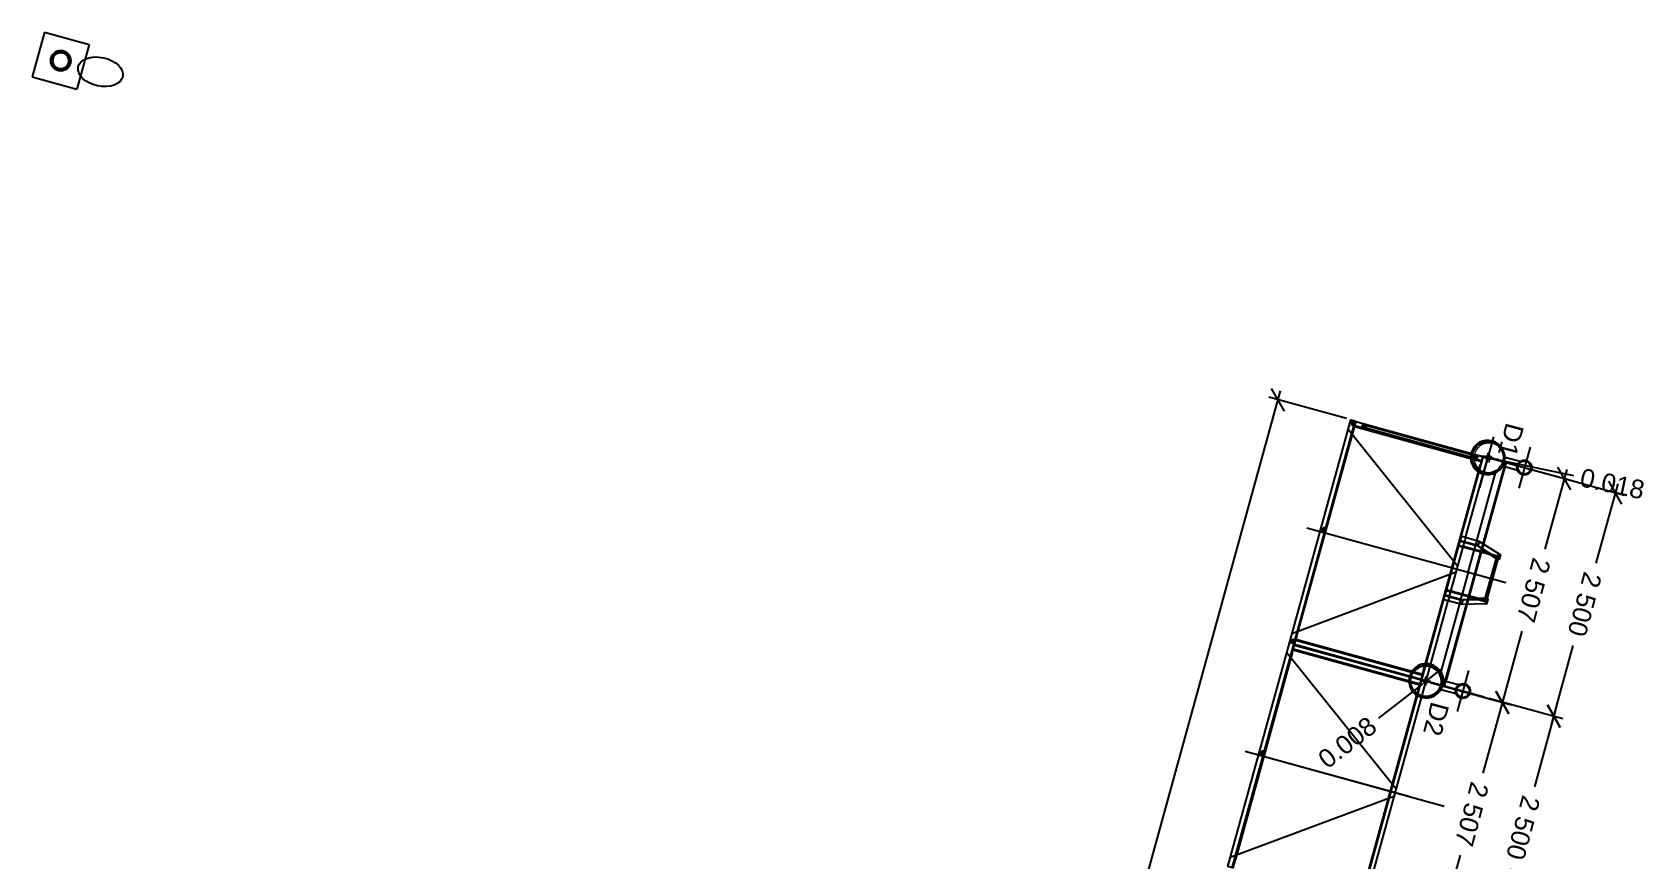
# Model space of a CAD drawing. Header units: metres. Extents: x -745703 to -745513, y -1028671 to -1027761.
# Drawn here: x -745697.69 to -745680.29, y -1027770.13 to -1027761.19 of the extents above; entities that cross this region are included whole.
import ezdxf

# ---------------------------------------------------------------- set-up
doc = ezdxf.new("R2010")
doc.units = ezdxf.units.M
doc.header["$LTSCALE"] = 0.05
doc.header["$PDMODE"] = 34
doc.header["$PDSIZE"] = 0.05
doc.layers.add('__Pomocná', color=2, linetype='Continuous', plot=False)
doc.layers.add('A_kóty', color=220, linetype='Continuous', lineweight=13)
doc.layers.add('bod-oznac', color=6, linetype='Continuous', lineweight=40)
for name, color, linetype in [('bod-cislo', 191, 'Continuous'), ('koty', 5, 'Continuous'), ('PROJEKT', 253, 'Continuous')]:
    doc.layers.add(name, color=color, linetype=linetype)
doc.styles.add('arial', font='arial.ttf')
doc.styles.get("Standard").update_dxf_attribs({"font": 'arial.ttf'})
doc.dimstyles.new('jedna v 100_1', dxfattribs={"dimscale": 0.1, "dimtxt": 2, "dimasz": 2, "dimexe": 1, "dimexo": 0.5, "dimgap": 1.2, "dimtad": 1, "dimdec": 0, "dimlfac": 1000, "dimzin": 9, "dimlunit": 6, "dimtxsty": 'arial', "dimblk": 'OBLIQUE', "dimcen": 0, "dimdle": 1, "dimclrd": 220, "dimclre": 220, "dimclrt": 40, "dimazin": 2, "dimtfac": 0.6, "dimtdec": 0, "dimtmove": 0, "dimatfit": 0, "dimldrblk": 'sipka_koty', "dimfxl": 1, "dimlwd": -1, "dimarcsym": 0})
doc.dimstyles.new('Standard 0.300', dxfattribs={"dimtxt": 0.2, "dimasz": 0.1, "dimexe": 0.18, "dimexo": 0.0625, "dimgap": 0.09, "dimtad": 0, "dimdec": 3, "dimzin": 0, "dimdsep": 46, "dimtxsty": 'Standard', "dimblk2": 'NONE', "dimsah": 1, "dimcen": 0.09, "dimse1": 1, "dimse2": 1, "dimadec": 0, "dimazin": 0, "dimtfac": 1, "dimtdec": 3, "dimtofl": 0, "dimtmove": 0, "dimatfit": 3, "dimldrblk": 'NONE', "dimfxl": 1, "dimtolj": 1, "dimtzin": 0, "dimarcsym": 0})

# ---------------------------------------------------------------- blocks, each defined once
blk = doc.blocks.new('_Oblique')
at = {"color": 0, "linetype": 'ByBlock', "lineweight": -2}
blk.add_line((-0.5, -0.5), (0.5, 0.5), dxfattribs=at)
blk = doc.blocks.new('*D52')
at = {"layer": 'Defpoints', "color": 0, "transparency": 16777216}
for p in [(-745681.423, -1027765.932), (-745682.029, -1027768.358), (-745681.279, -1027768.565)]:
    blk.add_point(p, dxfattribs=at)
at = {"layer": 'PROJEKT', "lineweight": -2, "transparency": 16777216}
for p, q in [((-745681.375, -1027765.945), (-745680.518, -1027766.181)), ((-745681.981, -1027768.371), (-745681.183, -1027768.591))]:
    blk.add_line(p, q, dxfattribs=at)
at = {"layer": 'PROJEKT', "transparency": 16777216}
for p, q in [((-745680.588, -1027766.058), (-745680.825, -1027766.917)), ((-745681.306, -1027768.661), (-745681.069, -1027767.802))]:
    blk.add_line(p, q, dxfattribs=at)
at = {"layer": 'PROJEKT', "transparency": 16777216, "xscale": 0.2, "yscale": 0.2, "zscale": 0.2}
for p, rotation in [((-745680.615, -1027766.155), 74.58737072831195), ((-745681.279, -1027768.565), 254.587370728312)]:
    blk.add_blockref('_Oblique', p, dxfattribs=dict(at, rotation=rotation))
at = {"layer": 'PROJEKT', "transparency": 16777216, "insert": (-745680.947, -1027767.36), "char_height": 0.2, "attachment_point": 5, "rotation": 255, "style": 'arial'}
blk.add_mtext('2\xa0500', dxfattribs=at)
blk = doc.blocks.new('sipka_koty')
at = {"color": 220, "ltscale": 20}
for p, q in [((-1, 0.15), (-0.9, 0.15)), ((-1, 0.1), (-0.6, 0.1)), ((-1, 0.05), (-0.3, 0.05)), ((-1, 0), (0, 0)), ((-1, -0.05), (-0.3, -0.05)), ((-1, -0.1), (-0.6, -0.1)), ((-1, -0.15), (-0.9, -0.15))]:
    blk.add_line(p, q, dxfattribs=at)
at = {"layer": 'A_kóty', "ltscale": 20}
for p, q in [((0, 0), (-1, 0.167)), ((-1, 0.167), (-1, -0.167)), ((-1, -0.167), (0, 0))]:
    blk.add_line(p, q, dxfattribs=at)
blk = doc.blocks.new('*D53')
at = {"layer": 'Defpoints', "color": 0, "transparency": 16777216}
for p in [(-745683.467, -1027765.369), (-745689.571, -1027784.432), (-745688.778, -1027784.651)]:
    blk.add_point(p, dxfattribs=at)
at = {"layer": 'PROJEKT', "transparency": 16777216}
for p, q in [((-745684.229, -1027765.055), (-745686.771, -1027774.275)), ((-745689.597, -1027784.529), (-745687.056, -1027775.309))]:
    blk.add_line(p, q, dxfattribs=at)
at = {"layer": 'PROJEKT', "lineweight": -2, "transparency": 16777216}
for p, q in [((-745683.516, -1027765.356), (-745684.352, -1027765.125)), ((-745688.826, -1027784.638), (-745689.667, -1027784.406))]:
    blk.add_line(p, q, dxfattribs=at)
at = {"layer": 'PROJEKT', "transparency": 16777216, "xscale": 0.2, "yscale": 0.2, "zscale": 0.2}
for p, rotation in [((-745684.255, -1027765.152), 74.58737072831195), ((-745689.571, -1027784.432), 254.587370728312)]:
    blk.add_blockref('_Oblique', p, dxfattribs=dict(at, rotation=rotation))
at = {"layer": 'PROJEKT', "transparency": 16777216, "insert": (-745686.913, -1027774.792), "char_height": 0.2, "attachment_point": 5, "rotation": 255, "style": 'arial'}
blk.add_mtext('20\xa0000', dxfattribs=at)
blk = doc.blocks.new('*D54')
at = {"layer": 'Defpoints', "color": 0, "transparency": 16777216}
for p in [(-745682.029, -1027768.358), (-745682.693, -1027770.768), (-745681.944, -1027770.975)]:
    blk.add_point(p, dxfattribs=at)
at = {"layer": 'PROJEKT', "lineweight": -2, "transparency": 16777216}
for p, q in [((-745681.981, -1027768.371), (-745681.183, -1027768.591)), ((-745682.645, -1027770.781), (-745681.847, -1027771.001))]:
    blk.add_line(p, q, dxfattribs=at)
at = {"layer": 'PROJEKT', "transparency": 16777216}
for p, q in [((-745681.253, -1027768.468), (-745681.489, -1027769.327)), ((-745681.97, -1027771.071), (-745681.733, -1027770.212))]:
    blk.add_line(p, q, dxfattribs=at)
at = {"layer": 'PROJEKT', "transparency": 16777216, "xscale": 0.2, "yscale": 0.2, "zscale": 0.2}
for p, rotation in [((-745681.279, -1027768.565), 74.58737072831195), ((-745681.944, -1027770.975), 254.587370728312)]:
    blk.add_blockref('_Oblique', p, dxfattribs=dict(at, rotation=rotation))
at = {"layer": 'PROJEKT', "transparency": 16777216, "insert": (-745681.611, -1027769.77), "char_height": 0.2, "attachment_point": 5, "rotation": 255, "style": 'arial'}
blk.add_mtext('2\xa0500', dxfattribs=at)
blk = doc.blocks.new('*D61')
at = {"layer": 'Defpoints', "color": 0, "transparency": 16777216}
for p in [(-745681.974, -1027765.779), (-745682.662, -1027768.19, -0.057), (-745681.833, -1027768.419)]:
    blk.add_point(p, dxfattribs=at)
at = {"layer": 'koty', "lineweight": -2, "transparency": 16777216}
for p, q in [((-745681.926, -1027765.792), (-745681.07, -1027766.028)), ((-745682.614, -1027768.203), (-745681.736, -1027768.445))]:
    blk.add_line(p, q, dxfattribs=at)
at = {"layer": 'koty', "transparency": 16777216}
for p, q in [((-745681.14, -1027765.905), (-745681.376, -1027766.764)), ((-745681.859, -1027768.515), (-745681.62, -1027767.649))]:
    blk.add_line(p, q, dxfattribs=at)
at = {"layer": 'koty', "transparency": 16777216, "xscale": 0.2, "yscale": 0.2, "zscale": 0.2}
for p, rotation in [((-745681.166, -1027766.002), 74.58737072831195), ((-745681.833, -1027768.419), 254.587370728312)]:
    blk.add_blockref('_Oblique', p, dxfattribs=dict(at, rotation=rotation))
at = {"layer": 'koty', "transparency": 16777216, "insert": (-745681.498, -1027767.207), "char_height": 0.2, "attachment_point": 5, "rotation": 255, "style": 'arial'}
blk.add_mtext('2\xa0507', dxfattribs=at)
blk = doc.blocks.new('*D62')
at = {"layer": 'Defpoints', "color": 0, "transparency": 16777216}
for p in [(-745682.662, -1027768.19, -0.057), (-745683.316, -1027770.611, 0.091), (-745682.499, -1027770.836)]:
    blk.add_point(p, dxfattribs=at)
at = {"layer": 'koty', "lineweight": -2, "transparency": 16777216}
for p, q in [((-745682.614, -1027768.203), (-745681.736, -1027768.445)), ((-745683.268, -1027770.624), (-745682.402, -1027770.863))]:
    blk.add_line(p, q, dxfattribs=at)
at = {"layer": 'koty', "transparency": 16777216}
for p, q in [((-745681.806, -1027768.322), (-745682.043, -1027769.181)), ((-745682.525, -1027770.932), (-745682.287, -1027770.067))]:
    blk.add_line(p, q, dxfattribs=at)
at = {"layer": 'koty', "transparency": 16777216, "xscale": 0.2, "yscale": 0.2, "zscale": 0.2}
for p, rotation in [((-745681.833, -1027768.419), 74.58737072831195), ((-745682.499, -1027770.836), 254.587370728312)]:
    blk.add_blockref('_Oblique', p, dxfattribs=dict(at, rotation=rotation))
at = {"layer": 'koty', "transparency": 16777216, "insert": (-745682.165, -1027769.624), "char_height": 0.2, "attachment_point": 5, "rotation": 255, "style": 'arial'}
blk.add_mtext('2\xa0507', dxfattribs=at)
blk = doc.blocks.new('A$Cea847e41')
at = {"layer": 'PROJEKT', "linetype": 'Continuous', "lineweight": 0}
blk.add_point((-745681.358, -1027764.287), dxfattribs=at)
blk = doc.blocks.new('*D71')
at = {"layer": 'Defpoints', "color": 0, "transparency": 16777216}
for p in [(-745681.992, -1027765.775), (-745681.992, -1027765.776), (-745681.974, -1027765.779, 170.169)]:
    blk.add_point(p, dxfattribs=at)
at = {"layer": 'koty', "color": 0, "lineweight": -2, "transparency": 16777216}
for p, q in [((-745681.992, -1027765.776), (-745682.188, -1027765.735)), ((-745681.877, -1027765.801), (-745681.067, -1027765.971))]:
    blk.add_line(p, q, dxfattribs=at)
at = {"layer": 'koty', "color": 0, "transparency": 16777216}
blk.add_solid([(-745681.873, -1027765.784), (-745681.88, -1027765.817), (-745681.974, -1027765.78)], dxfattribs=at)
at = {"layer": 'koty', "color": 0, "transparency": 16777216, "insert": (-745680.648, -1027766.059), "char_height": 0.2, "attachment_point": 5, "rotation": 348.1021}
blk.add_mtext('\\A1;0.018', dxfattribs=at)
blk = doc.blocks.new('_None')
blk = doc.blocks.new('*D72')
at = {"layer": 'Defpoints', "color": 0, "transparency": 16777216}
for p in [(-745682.662, -1027768.19, 170.112), (-745682.656, -1027768.185), (-745682.655, -1027768.187)]:
    blk.add_point(p, dxfattribs=at)
at = {"layer": 'koty', "color": 0, "lineweight": -2, "transparency": 16777216}
for p, q in [((-745682.655, -1027768.187), (-745682.497, -1027768.064)), ((-745682.74, -1027768.253), (-745683.169, -1027768.587))]:
    blk.add_line(p, q, dxfattribs=at)
at = {"layer": 'koty', "color": 0, "transparency": 16777216}
blk.add_solid([(-745682.75, -1027768.24), (-745682.73, -1027768.266), (-745682.661, -1027768.192)], dxfattribs=at)
at = {"layer": 'koty', "color": 0, "transparency": 16777216, "insert": (-745683.506, -1027768.85), "char_height": 0.2, "attachment_point": 5, "rotation": 37.9125}
blk.add_mtext('\\A1;0.008', dxfattribs=at)
blk = doc.blocks.new('A$C6e8890b1')
at = {"layer": 'bod-oznac', "linetype": 'Continuous', "lineweight": 0}
for centre, radius in [((-745681.974, -1027765.779, -170.169), 0.163), ((-745682.662, -1027768.19, -170.112), 0.164), ((-745683.316, -1027770.611, -170.26), 0.163), ((-745683.993, -1027773.009, -170.191), 0.163), ((-745684.653, -1027775.426, -170.267), 0.163), ((-745685.306, -1027777.824, -170.132), 0.163), ((-745685.974, -1027780.24, -170.129), 0.162), ((-745686.646, -1027782.648, -170.241), 0.162), ((-745687.313, -1027785.061, -170.232), 0.163)]:
    blk.add_circle(centre, radius, dxfattribs=at)

msp = doc.modelspace()

# ---------------------------------------------------------------- linework, layer by layer
at = {"layer": 'bod-oznac', "linetype": 'Continuous', "lineweight": 0}
for p in [(-745681.9743, -1027765.7788, 170.636), (-745682.6622, -1027768.1901, 170.629)]:
    msp.add_point(p, dxfattribs=at)
at = {"layer": 'PROJEKT'}
for p, q in [((-745697.5573, -1027761.1872), (-745697.6896, -1027761.6694)), ((-745697.5573, -1027761.1872), (-745697.0751, -1027761.3196)), ((-745697.0751, -1027761.3196), (-745697.2075, -1027761.8017)), ((-745697.6896, -1027761.6694), (-745697.2075, -1027761.8017)), ((-745683.4195, -1027765.4131), (-745683.478, -1027765.397)), ((-745683.4568, -1027765.4343), (-745683.4407, -1027765.3758)), ((-745683.43, -1027765.4403), (-745682.0609, -1027765.8173)), ((-745683.2966, -1027765.4469), (-745683.3551, -1027765.4308)), ((-745683.3339, -1027765.4681), (-745683.3178, -1027765.4096)), ((-745682.0915, -1027765.7788), (-745682.15, -1027765.7627)), ((-745682.1288, -1027765.8), (-745682.1127, -1027765.7415)), ((-745681.6434, -1027765.8193), (-745681.8073, -1027765.7741)), ((-745682.0744, -1027765.851), (-745682.6877, -1027768.078)), ((-745681.8161, -1027765.8754), (-745682.0445, -1027766.705)), ((-745681.8079, -1027765.8777), (-745682.037, -1027766.7097)), ((-745681.6699, -1027765.9157), (-745681.8338, -1027765.8705)), ((-745683.7567, -1027766.5231), (-745683.7728, -1027766.5815)), ((-745683.7355, -1027766.5604), (-745683.794, -1027766.5442)), ((-745682.0839, -1027766.6802), (-745682.0972, -1027766.7284)), ((-745681.8553, -1027766.824), (-745682.0839, -1027766.6802)), ((-745682.0697, -1027766.7961), (-745682.1998, -1027767.2685)), ((-745682.0615, -1027766.7984), (-745682.1916, -1027767.2708)), ((-745681.9168, -1027766.859), (-745682.0972, -1027766.7284)), ((-745682.0972, -1027766.7284), (-745681.8686, -1027766.8723)), ((-745682.0587, -1027766.7563), (-745682.067, -1027766.7865)), ((-745682.0513, -1027766.7616), (-745682.0588, -1027766.7888)), ((-745681.9023, -1027766.863), (-745682.0218, -1027767.2968)), ((-745681.883, -1027766.8683), (-745682.0025, -1027767.3021)), ((-745681.9168, -1027766.859), (-745681.8686, -1027766.8723)), ((-745681.8553, -1027766.824), (-745681.8686, -1027766.8723)), ((-745682.2249, -1027767.3597), (-745682.4533, -1027768.1893)), ((-745682.216, -1027767.3595), (-745682.4451, -1027768.1915)), ((-745682.2714, -1027767.3608), (-745682.2581, -1027767.3126)), ((-745682.2714, -1027767.3608), (-745682.2581, -1027767.3126)), ((-745682.0013, -1027767.3543), (-745682.2714, -1027767.3608)), ((-745682.0363, -1027767.2928), (-745682.2581, -1027767.3126)), ((-745682.2581, -1027767.3126), (-745681.9881, -1027767.3061)), ((-745682.2024, -1027767.2782), (-745682.2107, -1027767.3084)), ((-745682.1942, -1027767.2804), (-745682.2017, -1027767.3076)), ((-745682.0363, -1027767.2928), (-745681.9881, -1027767.3061)), ((-745682.0363, -1027767.2928), (-745681.9881, -1027767.3061)), ((-745682.0363, -1027767.2928), (-745681.9881, -1027767.3061)), ((-745682.0013, -1027767.3543), (-745681.9881, -1027767.3061)), ((-745684.0674, -1027767.7655), (-745684.1259, -1027767.7494)), ((-745684.0674, -1027767.7655), (-745684.1259, -1027767.7494)), ((-745684.0886, -1027767.7282), (-745684.1047, -1027767.7867)), ((-745684.0886, -1027767.7282), (-745684.1047, -1027767.7867)), ((-745684.0624, -1027767.7368), (-745682.6934, -1027768.1138)), ((-745684.0624, -1027767.7368), (-745682.6934, -1027768.1138)), ((-745684.0995, -1027767.8863), (-745684.7128, -1027770.1134)), ((-745684.0938, -1027767.8505), (-745682.7247, -1027768.2276)), ((-745684.0938, -1027767.8505), (-745682.7247, -1027768.2276)), ((-745682.7382, -1027768.2612), (-745683.3515, -1027770.4883)), ((-745682.3072, -1027768.2295), (-745682.4711, -1027768.1844)), ((-745682.3337, -1027768.3259), (-745682.4976, -1027768.2808)), ((-745684.3993, -1027768.9706), (-745684.4578, -1027768.9545)), ((-745684.4205, -1027768.9333), (-745684.4366, -1027768.9918))]:
    msp.add_line(p, q, dxfattribs=at)
at = {"layer": 'PROJEKT', "ltscale": 0.1}
for p, q in [((-745684.0849, -1027767.7918), (-745683.4211, -1027765.3815)), ((-745683.4271, -1027765.4297), (-745682.058, -1027765.8067)), ((-745681.9312, -1027765.5533), (-745682.0812, -1027766.098)), ((-745681.5354, -1027765.6623), (-745681.6575, -1027766.1058)), ((-745682.2767, -1027766.6271), (-745682.0385, -1027765.7623)), ((-745681.9923, -1027765.775), (-745681.3656, -1027765.9476)), ((-745681.8028, -1027765.8272), (-745681.8161, -1027765.8754)), ((-745681.7946, -1027765.8295), (-745681.8079, -1027765.8777)), ((-745682.4509, -1027767.2595), (-745682.29, -1027766.6753)), ((-745682.2503, -1027766.68), (-745682.0956, -1027766.7226)), ((-745682.2304, -1027766.6398), (-745682.2437, -1027766.688)), ((-745682.1099, -1027766.673), (-745682.1232, -1027766.7212)), ((-745682.0445, -1027766.705), (-745682.0587, -1027766.7563)), ((-745682.037, -1027766.7097), (-745682.0513, -1027766.7616)), ((-745681.881, -1027766.8232), (-745682.024, -1027767.3425)), ((-745682.7023, -1027768.1726), (-745682.4642, -1027767.3078)), ((-745682.4046, -1027767.2723), (-745682.4179, -1027767.3205)), ((-745682.4144, -1027767.2758), (-745682.2597, -1027767.3184)), ((-745682.2841, -1027767.3055), (-745682.2974, -1027767.3537)), ((-745682.2107, -1027767.3084), (-745682.2249, -1027767.3597)), ((-745682.2017, -1027767.3076), (-745682.216, -1027767.3595)), ((-745684.0654, -1027767.7474), (-745682.6963, -1027768.1244)), ((-745684.0654, -1027767.7474), (-745682.6963, -1027768.1244)), ((-745684.7487, -1027770.2021), (-745684.0849, -1027767.7918)), ((-745684.0909, -1027767.8399), (-745682.7218, -1027768.217)), ((-745684.0909, -1027767.8399), (-745682.7218, -1027768.217)), ((-745682.1992, -1027768.0726), (-745682.3213, -1027768.5161)), ((-745683.3661, -1027770.5828), (-745682.7023, -1027768.1726)), ((-745682.656, -1027768.1853), (-745682.0294, -1027768.3579)), ((-745682.4666, -1027768.2375), (-745682.4533, -1027768.1893)), ((-745682.4584, -1027768.2397), (-745682.4451, -1027768.1915))]:
    msp.add_line(p, q, dxfattribs=at)
at = {"layer": 'PROJEKT', "ltscale": 0.3}
for p, q in [((-745683.4968, -1027765.4693), (-745682.3133, -1027766.9471)), ((-745683.9438, -1027766.5341), (-745681.7982, -1027767.125)), ((-745682.3318, -1027767.0142), (-745684.105, -1027767.6777)), ((-745682.9771, -1027769.3573), (-745684.1606, -1027767.8795)), ((-745684.6076, -1027768.9444), (-745682.8433, -1027769.4303)), ((-745684.6076, -1027768.9444), (-745682.462, -1027769.5353)), ((-745684.7688, -1027770.0879), (-745682.9956, -1027769.4244))]:
    msp.add_line(p, q, dxfattribs=at)
at = {"layer": 'PROJEKT'}
for points in [[(-745684.1191, -1027767.7824), (-745684.1311, -1027767.7791), (-745683.4673, -1027765.3688), (-745683.4408, -1027765.3761)], [(-745683.4408, -1027765.3761), (-745683.4143, -1027765.3834), (-745684.0781, -1027767.7937), (-745684.0902, -1027767.7903)], [(-745683.4289, -1027765.4364), (-745682.0599, -1027765.8135), (-745682.0705, -1027765.852), (-745682.0744, -1027765.851)], [(-745682.2304, -1027766.6398), (-745681.9923, -1027765.775), (-745682.0453, -1027765.7604), (-745682.7091, -1027768.1707), (-745682.656, -1027768.1853), (-745682.4179, -1027767.3205)], [(-745682.3772, -1027766.9656), (-745682.0705, -1027765.852), (-745682.0744, -1027765.851)], [(-745682.4046, -1027767.2723), (-745682.2437, -1027766.688)], [(-745682.0839, -1027766.6802), (-745682.2834, -1027766.6252), (-745682.2967, -1027766.6734), (-745682.0972, -1027766.7284)], [(-745681.963, -1027766.8255), (-745682.2591, -1027766.744)], [(-745681.9862, -1027766.8088), (-745682.2564, -1027766.7343)], [(-745682.2036, -1027767.0134), (-745682.1386, -1027766.7772)], [(-745682.1359, -1027766.7675), (-745682.1232, -1027766.7212)], [(-745682.3772, -1027766.9656), (-745682.6839, -1027768.0791), (-745682.6877, -1027768.078)], [(-745682.2036, -1027767.0134), (-745682.2687, -1027767.2496)], [(-745682.1216, -1027767.3004), (-745682.3919, -1027767.226)], [(-745682.0931, -1027767.2979), (-745682.3892, -1027767.2164)], [(-745682.2714, -1027767.3608), (-745682.4709, -1027767.3059), (-745682.4576, -1027767.2577), (-745682.2581, -1027767.3126)], [(-745682.2713, -1027767.2592), (-745682.2841, -1027767.3055)], [(-745684.0635, -1027767.7406), (-745682.6945, -1027768.1177), (-745682.6839, -1027768.0791), (-745682.6877, -1027768.078)], [(-745684.0635, -1027767.7406), (-745682.6945, -1027768.1177), (-745682.6839, -1027768.0791), (-745682.6877, -1027768.078)], [(-745684.0902, -1027767.7903), (-745684.0781, -1027767.7937), (-745684.7419, -1027770.2039), (-745684.7949, -1027770.1893), (-745684.1311, -1027767.7791), (-745684.1191, -1027767.7824)], [(-745684.41, -1027768.9988), (-745684.1033, -1027767.8852), (-745684.0995, -1027767.8863)], [(-745684.0995, -1027767.8863), (-745684.1033, -1027767.8852), (-745684.0927, -1027767.8467)], [(-745684.0995, -1027767.8863), (-745684.1033, -1027767.8852), (-745684.0927, -1027767.8467)], [(-745684.41, -1027768.9988), (-745684.7167, -1027770.1123), (-745684.7128, -1027770.1134)], [(-745684.7128, -1027770.1134), (-745684.7167, -1027770.1123), (-745684.7273, -1027770.1509)]]:
    msp.add_lwpolyline(points, dxfattribs=at)
for points in [[(-745683.4289, -1027765.4364), (-745683.4156, -1027765.3882), (-745682.0466, -1027765.7653), (-745682.0599, -1027765.8135)], [(-745684.0635, -1027767.7406), (-745684.0768, -1027767.7888), (-745682.7077, -1027768.1659), (-745682.6945, -1027768.1177)], [(-745684.0635, -1027767.7406), (-745684.0768, -1027767.7888), (-745682.7077, -1027768.1659), (-745682.6945, -1027768.1177)], [(-745684.0927, -1027767.8467), (-745684.0794, -1027767.7985), (-745682.7104, -1027768.1755), (-745682.7237, -1027768.2237)], [(-745684.0927, -1027767.8467), (-745684.0794, -1027767.7985), (-745682.7104, -1027768.1755), (-745682.7237, -1027768.2237)], [(-745683.3198, -1027770.5956), (-745682.656, -1027768.1853), (-745682.7091, -1027768.1707), (-745683.3729, -1027770.581)]]:
    msp.add_lwpolyline(points, close=True, dxfattribs=at)
for points in [[(-745682.1167, -1027765.7563, -1), (-745682.1247, -1027765.7852), (-745683.3298, -1027765.4533, -1), (-745683.3219, -1027765.4244), (-745682.1167, -1027765.7563)], [(-745682.1099, -1027766.673), (-745681.908, -1027765.9397, 0.1397274), (-745681.8338, -1027765.8705), (-745681.8079, -1027765.8777)], [(-745682.2974, -1027767.3537), (-745682.4993, -1027768.087, -0.1397274), (-745682.4711, -1027768.1844), (-745682.4451, -1027768.1915)]]:
    msp.add_lwpolyline(points, format="xyb", dxfattribs=at)
at = {"layer": 'PROJEKT', "ltscale": 0.1}
for points in [[(-745681.7946, -1027765.8295), (-745681.8139, -1027765.8242)], [(-745682.2591, -1027766.744), (-745682.3054, -1027766.7312), (-745682.3027, -1027766.7216), (-745682.2564, -1027766.7343)], [(-745681.9862, -1027766.8088), (-745681.8606, -1027766.8433), (-745681.8633, -1027766.853), (-745681.963, -1027766.8255)], [(-745682.3892, -1027767.2164), (-745682.4355, -1027767.2036), (-745682.4381, -1027767.2133), (-745682.3919, -1027767.226)], [(-745682.1216, -1027767.3004), (-745681.996, -1027767.335), (-745681.9934, -1027767.3254), (-745682.0931, -1027767.2979)], [(-745682.4584, -1027768.2397), (-745682.4777, -1027768.2344)]]:
    msp.add_lwpolyline(points, dxfattribs=at)
at = {"layer": 'PROJEKT', "ltscale": 0.05}
for points in [[(-745682.2834, -1027766.6252), (-745682.281, -1027766.6259, -0.4142136), (-745682.2786, -1027766.6302), (-745682.2875, -1027766.6625, 0.4142136), (-745682.2826, -1027766.6711), (-745682.2503, -1027766.68, -0.4142136), (-745682.2479, -1027766.6843), (-745682.2485, -1027766.6867), (-745682.2967, -1027766.6734)], [(-745681.9168, -1027766.859), (-745681.9161, -1027766.8566, -0.4142136), (-745681.9118, -1027766.8541), (-745681.8795, -1027766.863, 0.4142136), (-745681.8709, -1027766.8581), (-745681.862, -1027766.8258, -0.4142136), (-745681.8577, -1027766.8234), (-745681.8553, -1027766.824), (-745681.8686, -1027766.8723)], [(-745682.4709, -1027767.3059), (-745682.4685, -1027767.3066, 0.4142136), (-745682.4642, -1027767.3041), (-745682.4553, -1027767.2718, -0.4142136), (-745682.4467, -1027767.2669), (-745682.4144, -1027767.2758, 0.4142136), (-745682.4101, -1027767.2734), (-745682.4094, -1027767.271), (-745682.4576, -1027767.2577)], [(-745682.0363, -1027767.2928), (-745682.0369, -1027767.2952, 0.4142136), (-745682.0345, -1027767.2995), (-745682.0022, -1027767.3084, -0.4142136), (-745681.9973, -1027767.317), (-745682.0062, -1027767.3493, 0.4142136), (-745682.0038, -1027767.3536), (-745682.0013, -1027767.3543), (-745681.9881, -1027767.3061)]]:
    msp.add_lwpolyline(points, format="xyb", close=True, dxfattribs=at)
at = {"layer": 'PROJEKT', "lineweight": 30, "ltscale": 3}
for radius in [0.1079, 0.0886]:
    msp.add_circle((-745697.3824, -1027761.4945), radius, dxfattribs=at)
at = {"layer": 'PROJEKT', "ltscale": 0.1}
for centre, radius in [((-745681.9923, -1027765.775), 0.169), ((-745681.5964, -1027765.884), 0.07), ((-745682.656, -1027768.1853), 0.169), ((-745682.2602, -1027768.2943), 0.07)]:
    msp.add_circle(centre, radius, dxfattribs=at)
at = {"layer": 'PROJEKT'}
for centre in [(-745681.5964, -1027765.884), (-745682.2602, -1027768.2943)]:
    msp.add_circle(centre, 0.08, dxfattribs=at)
at = {"layer": 'PROJEKT', "ltscale": 0.05}
for centre in [(-745683.7648, -1027766.5523), (-745684.0967, -1027767.7574), (-745684.0967, -1027767.7574), (-745684.4286, -1027768.9626)]:
    msp.add_circle(centre, 0.015, dxfattribs=at)
for centre, start, end in [((-745683.4488, -1027765.405), 164.6022, 344.6022), ((-745683.3258, -1027765.4389), 254.6022, 74.6022), ((-745682.1207, -1027765.7708), 74.6022, 254.6022)]:
    msp.add_arc(centre, 0.015, start, end, dxfattribs=at)
at = {"layer": 'PROJEKT'}
for centre, radius, start, end in [((-745683.4488, -1027765.405), 0.015, 344.6022, 164.6022), ((-745681.9923, -1027765.775), 0.185, 254.6022, 164.6022), ((-745681.9923, -1027765.775), 0.185, 328.92316, 344.60359), ((-745682.656, -1027768.1853), 0.185, 254.6022, 74.6022), ((-745682.656, -1027768.1853), 0.185, 344.60081, 0.28124)]:
    msp.add_arc(centre, radius, start, end, dxfattribs=at)
at = {"layer": 'PROJEKT', "ltscale": 0.1}
for centre, start in [((-745681.9923, -1027765.775), 164.6022), ((-745682.656, -1027768.1853), 74.6022)]:
    msp.add_arc(centre, 0.185, start, 254.6022, dxfattribs=at)
at = {"layer": 'PROJEKT'}
msp.add_ellipse((-745696.9539, -1027761.6137), major_axis=(-0.2399, 0.0518), ratio=0.6325908, dxfattribs=at)

# ---------------------------------------------------------------- block references
at = {"layer": '__Pomocná', "xscale": 0.2, "yscale": 0.2, "zscale": 0.2}
for p, rotation in [((-547298.484, -869217.3964), 344.5941838239941), ((-547321.3322, -869192.0524), 344.6022000577373)]:
    msp.add_blockref('A$Cea847e41', p, dxfattribs=dict(at, rotation=rotation))
at = {"layer": 'bod-oznac', "color": 191}
msp.add_blockref('A$C6e8890b1', (0, 0), dxfattribs=at)

# ---------------------------------------------------------------- texts
at = {"layer": 'bod-cislo', "char_height": 0.2, "attachment_point": 1, "rotation": 254.9989, "style": 'arial'}
for s, insert in [('D1', (-745681.5987, -1027765.4406, 3.48)), ('D2', (-745682.4055, -1027768.4509, 3.48))]:
    msp.add_mtext_dynamic_manual_height_columns(s, width=1.220188, gutter_width=0.14, heights=[0], dxfattribs=dict(at, insert=insert))

# ---------------------------------------------------------------- dimensions: what is measured, and where the dimension line sits
at = {"layer": 'koty'}
for base, p1, p2, picture, middle in [((-745681.8325, -1027768.4188, 170.169), (-745681.9743, -1027765.7788, 170.169), (-745682.6622, -1027768.1901, 170.112), '*D61', (-745681.4984, -1027767.2066, 170.169)), ((-745682.4989, -1027770.836, 170.169), (-745682.6622, -1027768.1901, 170.112), (-745683.3164, -1027770.6106, 170.26), '*D62', (-745682.1647, -1027769.6239, 170.169))]:
    dim = msp.add_linear_dim(base=base, p1=p1, p2=p2, angle=254.58737, dimstyle='jedna v 100_1', override={"dimclrd": 256, "dimclre": 256, "dimclrt": 256, "dimtmove": 1}, dxfattribs=at)
    dim.commit()
    dim.dimension.update_dxf_attribs({"geometry": picture, "text_midpoint": middle, "dimtype": 160, "text_rotation": 255})
for base, p1, p2, angle, picture, middle in [((-745681.9925, -1027765.7762), (-745681.9743, -1027765.7788, 170.169), (-745681.9923, -1027765.775), 168.10211, '*D71', (-745680.6484, -1027766.0594)), ((-745682.6548, -1027768.1869), (-745682.6622, -1027768.1901, 170.112), (-745682.656, -1027768.1853), 37.91247, '*D72', (-745683.506, -1027768.8498))]:
    dim = msp.add_linear_dim(base=base, p1=p1, p2=p2, angle=angle, dimstyle='Standard 0.300', dxfattribs=at)
    dim.commit()
    dim.dimension.update_dxf_attribs({"geometry": picture, "text_midpoint": middle, "dimtype": 161})
at = {"layer": 'PROJEKT'}
for base, p1, p2, picture, middle in [((-745689.5708, -1027784.4323), (-745683.4673, -1027765.3688), (-745688.7777, -1027784.6509), '*D53', (-745686.9131, -1027774.7919)), ((-745681.9436, -1027770.9748), (-745682.0294, -1027768.3579), (-745682.6932, -1027770.7681), '*D54', (-745681.6114, -1027769.7697))]:
    dim = msp.add_linear_dim(base=base, p1=p1, p2=p2, angle=254.58737, dimstyle='jedna v 100_1', override={"dimclrd": 256, "dimclre": 256, "dimclrt": 256, "dimtmove": 1}, dxfattribs=at)
    dim.commit()
    dim.dimension.update_dxf_attribs({"geometry": picture, "text_midpoint": middle, "text_rotation": 255})
dim = msp.add_linear_dim(base=(-745681.2792, -1027768.5647), p1=(-745681.4229, -1027765.9318), p2=(-745682.0294, -1027768.3579), angle=254.58737, dimstyle='jedna v 100_1', override={"dimclrd": 256, "dimclre": 256, "dimclrt": 256, "dimtmove": 1}, dxfattribs=at)
dim.commit()
dim.dimension.update_dxf_attribs({"geometry": '*D52', "text_midpoint": (-745680.947, -1027767.3597), "dimtype": 160, "text_rotation": 255})

doc.saveas('drawing.dxf')
